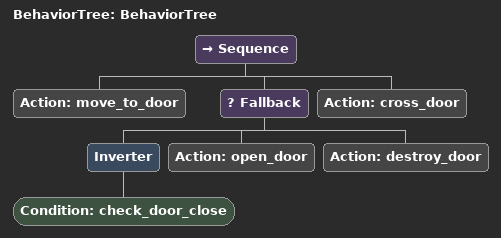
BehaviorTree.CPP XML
<?xml version="1.0" encoding="UTF-8"?>
<root BTCPP_format="3"
      main_tree_to_execute="BehaviorTree">
  <BehaviorTree ID="BehaviorTree">
    <Sequence>
      <Action ID="move_to_door"/>
      <Fallback>
        <Inverter>
          <Condition ID="check_door_close"/>
        </Inverter>
        <Action ID="open_door"/>
        <Action ID="destroy_door"/>
      </Fallback>
      <Action ID="cross_door"/>
    </Sequence>
  </BehaviorTree>

</root>
